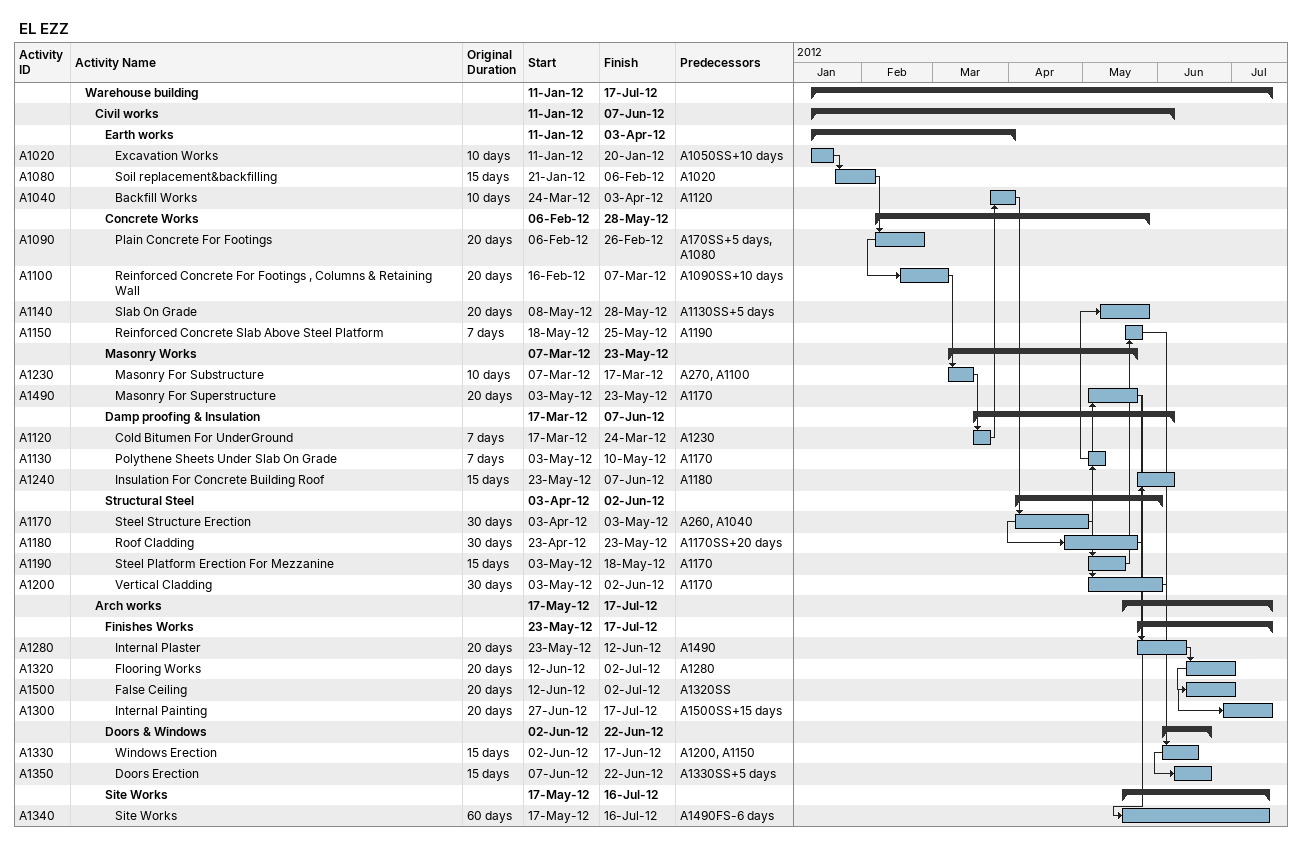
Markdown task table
EL EZZ

| ID | Level | Task | Original duration | Start | Finish | Predecessors |
|---|---|---|---|---|---|---|
|  | 2 | **Warehouse building** |  | 2012-01-11 | 2012-07-17 |  |
|  | 3 | **Civil works** |  | 2012-01-11 | 2012-06-07 |  |
|  | 4 | **Earth works** |  | 2012-01-11 | 2012-04-03 |  |
| A1020 | 5 | Excavation Works | 10d | 2012-01-11 | 2012-01-20 | A1050SS+10d |
| A1080 | 5 | Soil replacement&backfilling | 15d | 2012-01-21 | 2012-02-06 | A1020 |
| A1040 | 5 | Backfill Works | 10d | 2012-03-24 | 2012-04-03 | A1120 |
|  | 4 | **Concrete Works** |  | 2012-02-06 | 2012-05-28 |  |
| A1090 | 5 | Plain Concrete For Footings | 20d | 2012-02-06 | 2012-02-26 | A170SS+5d, A1080 |
| A1100 | 5 | Reinforced Concrete For Footings , Columns & Retaining Wall | 20d | 2012-02-16 | 2012-03-07 | A1090SS+10d |
| A1140 | 5 | Slab On Grade | 20d | 2012-05-08 | 2012-05-28 | A1130SS+5d |
| A1150 | 5 | Reinforced Concrete Slab Above Steel Platform | 7d | 2012-05-18 | 2012-05-25 | A1190 |
|  | 4 | **Masonry Works** |  | 2012-03-07 | 2012-05-23 |  |
| A1230 | 5 | Masonry For Substructure | 10d | 2012-03-07 | 2012-03-17 | A270, A1100 |
| A1490 | 5 | Masonry For Superstructure | 20d | 2012-05-03 | 2012-05-23 | A1170 |
|  | 4 | **Damp proofing & Insulation** |  | 2012-03-17 | 2012-06-07 |  |
| A1120 | 5 | Cold Bitumen For UnderGround | 7d | 2012-03-17 | 2012-03-24 | A1230 |
| A1130 | 5 | Polythene Sheets Under Slab On Grade | 7d | 2012-05-03 | 2012-05-10 | A1170 |
| A1240 | 5 | Insulation For Concrete Building Roof | 15d | 2012-05-23 | 2012-06-07 | A1180 |
|  | 4 | **Structural Steel** |  | 2012-04-03 | 2012-06-02 |  |
| A1170 | 5 | Steel Structure Erection | 30d | 2012-04-03 | 2012-05-03 | A260, A1040 |
| A1180 | 5 | Roof Cladding | 30d | 2012-04-23 | 2012-05-23 | A1170SS+20d |
| A1190 | 5 | Steel Platform Erection For Mezzanine | 15d | 2012-05-03 | 2012-05-18 | A1170 |
| A1200 | 5 | Vertical Cladding | 30d | 2012-05-03 | 2012-06-02 | A1170 |
|  | 3 | **Arch works** |  | 2012-05-17 | 2012-07-17 |  |
|  | 4 | **Finishes Works** |  | 2012-05-23 | 2012-07-17 |  |
| A1280 | 5 | Internal Plaster | 20d | 2012-05-23 | 2012-06-12 | A1490 |
| A1320 | 5 | Flooring Works | 20d | 2012-06-12 | 2012-07-02 | A1280 |
| A1500 | 5 | False Ceiling | 20d | 2012-06-12 | 2012-07-02 | A1320SS |
| A1300 | 5 | Internal Painting | 20d | 2012-06-27 | 2012-07-17 | A1500SS+15d |
|  | 4 | **Doors & Windows** |  | 2012-06-02 | 2012-06-22 |  |
| A1330 | 5 | Windows Erection | 15d | 2012-06-02 | 2012-06-17 | A1200, A1150 |
| A1350 | 5 | Doors Erection | 15d | 2012-06-07 | 2012-06-22 | A1330SS+5d |
|  | 4 | **Site Works** |  | 2012-05-17 | 2012-07-16 |  |
| A1340 | 5 | Site Works | 60d | 2012-05-17 | 2012-07-16 | A1490FS-6d |
